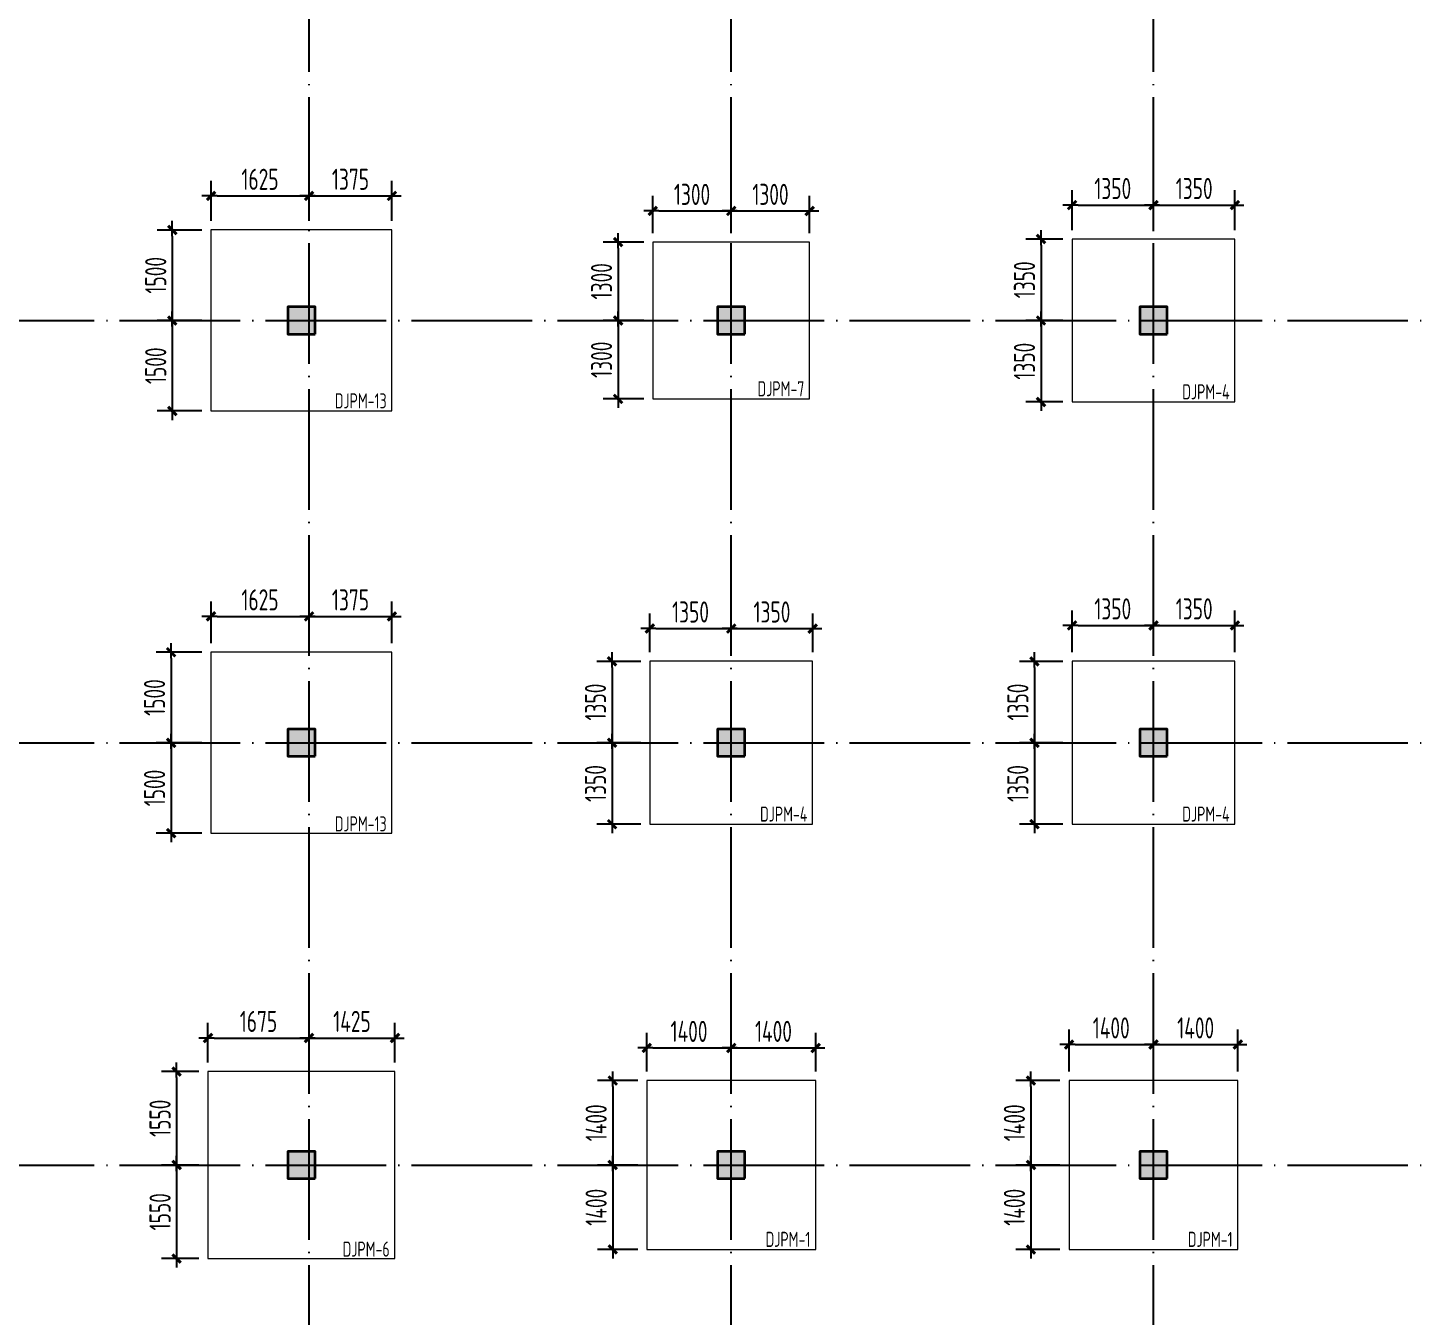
# Model space of a CAD drawing. Extents: x 8243024 to 8945023, y 669070 to 951310.
# Drawn here: x 8271580 to 8294599, y 718193 to 739552 of the extents above; entities that cross this region are included whole.
import ezdxf
from ezdxf.enums import TextEntityAlignment as Align

# ---------------------------------------------------------------- set-up
doc = ezdxf.new("R2010")
doc.units = 0
doc.header["$LTSCALE"] = 1000
doc.linetypes.add('DOTE', pattern=[2.42, 2, -0.2, 0.02, -0.2])
doc.layers.get('0').update_dxf_attribs({"linetype": 'CONTINUOUS'})
doc.layers.get('Defpoints').update_dxf_attribs({"linetype": 'CONTINUOUS'})
for name, color, linetype, lineweight in [('1505', 2, 'CONTINUOUS', 18), ('1526', 7, 'CONTINUOUS', 18), ('柱', 2, 'CONTINUOUS', 35)]:
    doc.layers.add(name, color=color, linetype=linetype, lineweight=lineweight)
for name, color, linetype in [('DIM', 3, 'CONTINUOUS'), ('DOTE', 1, 'DOTE'), ('柱涂实', 54, 'CONTINUOUS')]:
    doc.layers.add(name, color=color, linetype=linetype)
doc.styles.add('PkpmHz', font='Pkpmeng', dxfattribs={"width": 0.7, "bigfont": 'hztxt'})
doc.styles.add('TSSD_Dimension', font='Tssdeng.shx', dxfattribs={"width": 0.7, "bigfont": 'tssdchn.shx'})
doc.dimstyles.new('TSSD_100_100$0', dxfattribs={"dimtxt": 350, "dimasz": 100, "dimexe": 250, "dimexo": 150, "dimgap": 100, "dimtad": 1, "dimdec": 0, "dimzin": 0, "dimdsep": 46, "dimtxsty": 'TSSD_Dimension', "dimblk": '_TSDBK', "dimblk1": '_TSDBK', "dimblk2": '_TSDBK', "dimsah": 1, "dimcen": 0, "dimclrt": 7, "dimadec": 0, "dimazin": 0, "dimtfac": 1, "dimtdec": 0, "dimtix": 1, "dimtmove": 2, "dimatfit": 3, "dimldrblk": '_TSDBK', "dimfxl": 0, "dimtolj": 1, "dimtzin": 0, "dimarcsym": 0})

# ---------------------------------------------------------------- blocks, each defined once
blk = doc.blocks.new('_TSDBK')
blk.add_line((-1, 0), (1.5, 0))
at = {"const_width": 0.5}
blk.add_lwpolyline([(-0.7, -0.7), (0.7, 0.7)], dxfattribs=at)
blk = doc.blocks.new('*D3342')
at = {"layer": 'Defpoints', "color": 0}
for p in [(8274618, 736199), (8273976, 734699), (8274618, 734699)]:
    blk.add_point(p, dxfattribs=at)
at = {"layer": 'DIM', "color": 0, "lineweight": -2}
for p, q in [((8274468, 736199), (8273726, 736199)), ((8273976, 736099), (8273976, 734799)), ((8274468, 734699), (8273726, 734699))]:
    blk.add_line(p, q, dxfattribs=at)
at = {"layer": 'DIM', "color": 0, "lineweight": -2, "xscale": 100, "yscale": 100, "zscale": 100}
for p, rotation in [((8273976, 736199), 90), ((8273976, 734699), 270)]:
    blk.add_blockref('_TSDBK', p, dxfattribs=dict(at, rotation=rotation))
at = {"layer": 'DIM', "color": 7, "insert": (8273701, 735449), "char_height": 350, "attachment_point": 5, "rotation": 90, "style": 'TSSD_Dimension'}
blk.add_mtext('\\A1;1500', dxfattribs=at)
blk = doc.blocks.new('*D3343')
at = {"layer": 'Defpoints', "color": 0}
for p in [(8274618, 734699), (8273976, 733199), (8274618, 733199)]:
    blk.add_point(p, dxfattribs=at)
at = {"layer": 'DIM', "color": 0, "lineweight": -2}
for p, q in [((8274468, 734699), (8273726, 734699)), ((8273976, 734599), (8273976, 733299)), ((8274468, 733199), (8273726, 733199))]:
    blk.add_line(p, q, dxfattribs=at)
at = {"layer": 'DIM', "color": 0, "lineweight": -2, "xscale": 100, "yscale": 100, "zscale": 100}
for p, rotation in [((8273976, 734699), 90), ((8273976, 733199), 270)]:
    blk.add_blockref('_TSDBK', p, dxfattribs=dict(at, rotation=rotation))
at = {"layer": 'DIM', "color": 7, "insert": (8273701, 733949), "char_height": 350, "attachment_point": 5, "rotation": 90, "style": 'TSSD_Dimension'}
blk.add_mtext('\\A1;1500', dxfattribs=at)
blk = doc.blocks.new('*D3344')
at = {"layer": 'Defpoints', "color": 0}
for p in [(8276243, 736765), (8274618, 736199), (8276243, 736199)]:
    blk.add_point(p, dxfattribs=at)
at = {"layer": 'DIM', "color": 0, "lineweight": -2}
for p, q in [((8274618, 736349), (8274618, 737015)), ((8276243, 736349), (8276243, 737015)), ((8274718, 736765), (8276143, 736765))]:
    blk.add_line(p, q, dxfattribs=at)
at = {"layer": 'DIM', "color": 0, "lineweight": -2, "xscale": 100, "yscale": 100, "zscale": 100, "rotation": 180}
blk.add_blockref('_TSDBK', (8274618, 736765), dxfattribs=at)
at = {"layer": 'DIM', "color": 0, "lineweight": -2, "xscale": 100, "yscale": 100, "zscale": 100}
blk.add_blockref('_TSDBK', (8276243, 736765), dxfattribs=at)
at = {"layer": 'DIM', "color": 7, "insert": (8275430, 737040), "char_height": 350, "attachment_point": 5, "style": 'TSSD_Dimension'}
blk.add_mtext('\\A1;1625', dxfattribs=at)
blk = doc.blocks.new('*D3345')
at = {"layer": 'Defpoints', "color": 0}
for p in [(8277618, 736765), (8276243, 736199), (8277618, 736199)]:
    blk.add_point(p, dxfattribs=at)
at = {"layer": 'DIM', "color": 0, "lineweight": -2}
for p, q in [((8276243, 736349), (8276243, 737015)), ((8277618, 736349), (8277618, 737015)), ((8276343, 736765), (8277518, 736765))]:
    blk.add_line(p, q, dxfattribs=at)
at = {"layer": 'DIM', "color": 0, "lineweight": -2, "xscale": 100, "yscale": 100, "zscale": 100, "rotation": 180}
blk.add_blockref('_TSDBK', (8276243, 736765), dxfattribs=at)
at = {"layer": 'DIM', "color": 0, "lineweight": -2, "xscale": 100, "yscale": 100, "zscale": 100}
blk.add_blockref('_TSDBK', (8277618, 736765), dxfattribs=at)
at = {"layer": 'DIM', "color": 7, "insert": (8276930, 737040), "char_height": 350, "attachment_point": 5, "style": 'TSSD_Dimension'}
blk.add_mtext('\\A1;1375', dxfattribs=at)
blk = doc.blocks.new('*D3346')
at = {"layer": 'Defpoints', "color": 0}
for p in [(8281943, 735999), (8281367, 734699), (8281943, 734699)]:
    blk.add_point(p, dxfattribs=at)
at = {"layer": 'DIM', "color": 0, "lineweight": -2}
for p, q in [((8281793, 735999), (8281117, 735999)), ((8281367, 735899), (8281367, 734799)), ((8281793, 734699), (8281117, 734699))]:
    blk.add_line(p, q, dxfattribs=at)
at = {"layer": 'DIM', "color": 0, "lineweight": -2, "xscale": 100, "yscale": 100, "zscale": 100}
for p, rotation in [((8281367, 735999), 90), ((8281367, 734699), 270)]:
    blk.add_blockref('_TSDBK', p, dxfattribs=dict(at, rotation=rotation))
at = {"layer": 'DIM', "color": 7, "insert": (8281092, 735349), "char_height": 350, "attachment_point": 5, "rotation": 90, "style": 'TSSD_Dimension'}
blk.add_mtext('\\A1;1300', dxfattribs=at)
blk = doc.blocks.new('*D3347')
at = {"layer": 'Defpoints', "color": 0}
for p in [(8281943, 734699), (8281367, 733399), (8281943, 733399)]:
    blk.add_point(p, dxfattribs=at)
at = {"layer": 'DIM', "color": 0, "lineweight": -2}
for p, q in [((8281793, 734699), (8281117, 734699)), ((8281367, 734599), (8281367, 733499)), ((8281793, 733399), (8281117, 733399))]:
    blk.add_line(p, q, dxfattribs=at)
at = {"layer": 'DIM', "color": 0, "lineweight": -2, "xscale": 100, "yscale": 100, "zscale": 100}
for p, rotation in [((8281367, 734699), 90), ((8281367, 733399), 270)]:
    blk.add_blockref('_TSDBK', p, dxfattribs=dict(at, rotation=rotation))
at = {"layer": 'DIM', "color": 7, "insert": (8281092, 734049), "char_height": 350, "attachment_point": 5, "rotation": 90, "style": 'TSSD_Dimension'}
blk.add_mtext('\\A1;1300', dxfattribs=at)
blk = doc.blocks.new('*D3348')
at = {"layer": 'Defpoints', "color": 0}
for p in [(8283243, 736515), (8281943, 735999), (8283243, 735999)]:
    blk.add_point(p, dxfattribs=at)
at = {"layer": 'DIM', "color": 0, "lineweight": -2}
for p, q in [((8281943, 736149), (8281943, 736765)), ((8283243, 736149), (8283243, 736765)), ((8282043, 736515), (8283143, 736515))]:
    blk.add_line(p, q, dxfattribs=at)
at = {"layer": 'DIM', "color": 0, "lineweight": -2, "xscale": 100, "yscale": 100, "zscale": 100, "rotation": 180}
blk.add_blockref('_TSDBK', (8281943, 736515), dxfattribs=at)
at = {"layer": 'DIM', "color": 0, "lineweight": -2, "xscale": 100, "yscale": 100, "zscale": 100}
blk.add_blockref('_TSDBK', (8283243, 736515), dxfattribs=at)
at = {"layer": 'DIM', "color": 7, "insert": (8282593, 736790), "char_height": 350, "attachment_point": 5, "style": 'TSSD_Dimension'}
blk.add_mtext('\\A1;1300', dxfattribs=at)
blk = doc.blocks.new('*D3349')
at = {"layer": 'Defpoints', "color": 0}
for p in [(8284543, 736515), (8283243, 735999), (8284543, 735999)]:
    blk.add_point(p, dxfattribs=at)
at = {"layer": 'DIM', "color": 0, "lineweight": -2}
for p, q in [((8283243, 736149), (8283243, 736765)), ((8284543, 736149), (8284543, 736765)), ((8283343, 736515), (8284443, 736515))]:
    blk.add_line(p, q, dxfattribs=at)
at = {"layer": 'DIM', "color": 0, "lineweight": -2, "xscale": 100, "yscale": 100, "zscale": 100, "rotation": 180}
blk.add_blockref('_TSDBK', (8283243, 736515), dxfattribs=at)
at = {"layer": 'DIM', "color": 0, "lineweight": -2, "xscale": 100, "yscale": 100, "zscale": 100}
blk.add_blockref('_TSDBK', (8284543, 736515), dxfattribs=at)
at = {"layer": 'DIM', "color": 7, "insert": (8283893, 736790), "char_height": 350, "attachment_point": 5, "style": 'TSSD_Dimension'}
blk.add_mtext('\\A1;1300', dxfattribs=at)
blk = doc.blocks.new('*D3350')
at = {"layer": 'Defpoints', "color": 0}
for p in [(8288893, 736049), (8288379, 734699), (8288893, 734699)]:
    blk.add_point(p, dxfattribs=at)
at = {"layer": 'DIM', "color": 0, "lineweight": -2}
for p, q in [((8288743, 736049), (8288129, 736049)), ((8288379, 735949), (8288379, 734799)), ((8288743, 734699), (8288129, 734699))]:
    blk.add_line(p, q, dxfattribs=at)
at = {"layer": 'DIM', "color": 0, "lineweight": -2, "xscale": 100, "yscale": 100, "zscale": 100}
for p, rotation in [((8288379, 736049), 90), ((8288379, 734699), 270)]:
    blk.add_blockref('_TSDBK', p, dxfattribs=dict(at, rotation=rotation))
at = {"layer": 'DIM', "color": 7, "insert": (8288104, 735374), "char_height": 350, "attachment_point": 5, "rotation": 90, "style": 'TSSD_Dimension'}
blk.add_mtext('\\A1;1350', dxfattribs=at)
blk = doc.blocks.new('*D3351')
at = {"layer": 'Defpoints', "color": 0}
for p in [(8288893, 734699), (8288379, 733349), (8288893, 733349)]:
    blk.add_point(p, dxfattribs=at)
at = {"layer": 'DIM', "color": 0, "lineweight": -2}
for p, q in [((8288743, 734699), (8288129, 734699)), ((8288379, 734599), (8288379, 733449)), ((8288743, 733349), (8288129, 733349))]:
    blk.add_line(p, q, dxfattribs=at)
at = {"layer": 'DIM', "color": 0, "lineweight": -2, "xscale": 100, "yscale": 100, "zscale": 100}
for p, rotation in [((8288379, 734699), 90), ((8288379, 733349), 270)]:
    blk.add_blockref('_TSDBK', p, dxfattribs=dict(at, rotation=rotation))
at = {"layer": 'DIM', "color": 7, "insert": (8288104, 734024), "char_height": 350, "attachment_point": 5, "rotation": 90, "style": 'TSSD_Dimension'}
blk.add_mtext('\\A1;1350', dxfattribs=at)
blk = doc.blocks.new('*D3352')
at = {"layer": 'Defpoints', "color": 0}
for p in [(8290243, 736612), (8288893, 736049), (8290243, 736049)]:
    blk.add_point(p, dxfattribs=at)
at = {"layer": 'DIM', "color": 0, "lineweight": -2}
for p, q in [((8288893, 736199), (8288893, 736862)), ((8290243, 736199), (8290243, 736862)), ((8288993, 736612), (8290143, 736612))]:
    blk.add_line(p, q, dxfattribs=at)
at = {"layer": 'DIM', "color": 0, "lineweight": -2, "xscale": 100, "yscale": 100, "zscale": 100, "rotation": 180}
blk.add_blockref('_TSDBK', (8288893, 736612), dxfattribs=at)
at = {"layer": 'DIM', "color": 0, "lineweight": -2, "xscale": 100, "yscale": 100, "zscale": 100}
blk.add_blockref('_TSDBK', (8290243, 736612), dxfattribs=at)
at = {"layer": 'DIM', "color": 7, "insert": (8289568, 736887), "char_height": 350, "attachment_point": 5, "style": 'TSSD_Dimension'}
blk.add_mtext('\\A1;1350', dxfattribs=at)
blk = doc.blocks.new('*D3353')
at = {"layer": 'Defpoints', "color": 0}
for p in [(8291593, 736612), (8290243, 736049), (8291593, 736049)]:
    blk.add_point(p, dxfattribs=at)
at = {"layer": 'DIM', "color": 0, "lineweight": -2}
for p, q in [((8290243, 736199), (8290243, 736862)), ((8291593, 736199), (8291593, 736862)), ((8290343, 736612), (8291493, 736612))]:
    blk.add_line(p, q, dxfattribs=at)
at = {"layer": 'DIM', "color": 0, "lineweight": -2, "xscale": 100, "yscale": 100, "zscale": 100, "rotation": 180}
blk.add_blockref('_TSDBK', (8290243, 736612), dxfattribs=at)
at = {"layer": 'DIM', "color": 0, "lineweight": -2, "xscale": 100, "yscale": 100, "zscale": 100}
blk.add_blockref('_TSDBK', (8291593, 736612), dxfattribs=at)
at = {"layer": 'DIM', "color": 7, "insert": (8290918, 736887), "char_height": 350, "attachment_point": 5, "style": 'TSSD_Dimension'}
blk.add_mtext('\\A1;1350', dxfattribs=at)
blk = doc.blocks.new('*D3402')
at = {"layer": 'Defpoints', "color": 0}
for p in [(8274618, 729199), (8273957, 727699), (8274618, 727699)]:
    blk.add_point(p, dxfattribs=at)
at = {"layer": 'DIM', "color": 0, "lineweight": -2}
for p, q in [((8274468, 729199), (8273707, 729199)), ((8273957, 729099), (8273957, 727799)), ((8274468, 727699), (8273707, 727699))]:
    blk.add_line(p, q, dxfattribs=at)
at = {"layer": 'DIM', "color": 0, "lineweight": -2, "xscale": 100, "yscale": 100, "zscale": 100}
for p, rotation in [((8273957, 729199), 90), ((8273957, 727699), 270)]:
    blk.add_blockref('_TSDBK', p, dxfattribs=dict(at, rotation=rotation))
at = {"layer": 'DIM', "color": 7, "insert": (8273682, 728449), "char_height": 350, "attachment_point": 5, "rotation": 90, "style": 'TSSD_Dimension'}
blk.add_mtext('\\A1;1500', dxfattribs=at)
blk = doc.blocks.new('*D3403')
at = {"layer": 'Defpoints', "color": 0}
for p in [(8274618, 727699), (8273957, 726199), (8274618, 726199)]:
    blk.add_point(p, dxfattribs=at)
at = {"layer": 'DIM', "color": 0, "lineweight": -2}
for p, q in [((8274468, 727699), (8273707, 727699)), ((8273957, 727599), (8273957, 726299)), ((8274468, 726199), (8273707, 726199))]:
    blk.add_line(p, q, dxfattribs=at)
at = {"layer": 'DIM', "color": 0, "lineweight": -2, "xscale": 100, "yscale": 100, "zscale": 100}
for p, rotation in [((8273957, 727699), 90), ((8273957, 726199), 270)]:
    blk.add_blockref('_TSDBK', p, dxfattribs=dict(at, rotation=rotation))
at = {"layer": 'DIM', "color": 7, "insert": (8273682, 726949), "char_height": 350, "attachment_point": 5, "rotation": 90, "style": 'TSSD_Dimension'}
blk.add_mtext('\\A1;1500', dxfattribs=at)
blk = doc.blocks.new('*D3404')
at = {"layer": 'Defpoints', "color": 0}
for p in [(8276243, 729793), (8274618, 729199), (8276243, 729199)]:
    blk.add_point(p, dxfattribs=at)
at = {"layer": 'DIM', "color": 0, "lineweight": -2}
for p, q in [((8274618, 729349), (8274618, 730043)), ((8276243, 729349), (8276243, 730043)), ((8274718, 729793), (8276143, 729793))]:
    blk.add_line(p, q, dxfattribs=at)
at = {"layer": 'DIM', "color": 0, "lineweight": -2, "xscale": 100, "yscale": 100, "zscale": 100, "rotation": 180}
blk.add_blockref('_TSDBK', (8274618, 729793), dxfattribs=at)
at = {"layer": 'DIM', "color": 0, "lineweight": -2, "xscale": 100, "yscale": 100, "zscale": 100}
blk.add_blockref('_TSDBK', (8276243, 729793), dxfattribs=at)
at = {"layer": 'DIM', "color": 7, "insert": (8275430, 730068), "char_height": 350, "attachment_point": 5, "style": 'TSSD_Dimension'}
blk.add_mtext('\\A1;1625', dxfattribs=at)
blk = doc.blocks.new('*D3405')
at = {"layer": 'Defpoints', "color": 0}
for p in [(8277618, 729793), (8276243, 729199), (8277618, 729199)]:
    blk.add_point(p, dxfattribs=at)
at = {"layer": 'DIM', "color": 0, "lineweight": -2}
for p, q in [((8276243, 729349), (8276243, 730043)), ((8277618, 729349), (8277618, 730043)), ((8276343, 729793), (8277518, 729793))]:
    blk.add_line(p, q, dxfattribs=at)
at = {"layer": 'DIM', "color": 0, "lineweight": -2, "xscale": 100, "yscale": 100, "zscale": 100, "rotation": 180}
blk.add_blockref('_TSDBK', (8276243, 729793), dxfattribs=at)
at = {"layer": 'DIM', "color": 0, "lineweight": -2, "xscale": 100, "yscale": 100, "zscale": 100}
blk.add_blockref('_TSDBK', (8277618, 729793), dxfattribs=at)
at = {"layer": 'DIM', "color": 7, "insert": (8276930, 730068), "char_height": 350, "attachment_point": 5, "style": 'TSSD_Dimension'}
blk.add_mtext('\\A1;1375', dxfattribs=at)
blk = doc.blocks.new('*D3406')
at = {"layer": 'Defpoints', "color": 0}
for p in [(8281893, 729049), (8281267, 727699), (8281893, 727699)]:
    blk.add_point(p, dxfattribs=at)
at = {"layer": 'DIM', "color": 0, "lineweight": -2}
for p, q in [((8281743, 729049), (8281017, 729049)), ((8281267, 728949), (8281267, 727799)), ((8281743, 727699), (8281017, 727699))]:
    blk.add_line(p, q, dxfattribs=at)
at = {"layer": 'DIM', "color": 0, "lineweight": -2, "xscale": 100, "yscale": 100, "zscale": 100}
for p, rotation in [((8281267, 729049), 90), ((8281267, 727699), 270)]:
    blk.add_blockref('_TSDBK', p, dxfattribs=dict(at, rotation=rotation))
at = {"layer": 'DIM', "color": 7, "insert": (8280992, 728374), "char_height": 350, "attachment_point": 5, "rotation": 90, "style": 'TSSD_Dimension'}
blk.add_mtext('\\A1;1350', dxfattribs=at)
blk = doc.blocks.new('*D3407')
at = {"layer": 'Defpoints', "color": 0}
for p in [(8281893, 727699), (8281267, 726349), (8281893, 726349)]:
    blk.add_point(p, dxfattribs=at)
at = {"layer": 'DIM', "color": 0, "lineweight": -2}
for p, q in [((8281743, 727699), (8281017, 727699)), ((8281267, 727599), (8281267, 726449)), ((8281743, 726349), (8281017, 726349))]:
    blk.add_line(p, q, dxfattribs=at)
at = {"layer": 'DIM', "color": 0, "lineweight": -2, "xscale": 100, "yscale": 100, "zscale": 100}
for p, rotation in [((8281267, 727699), 90), ((8281267, 726349), 270)]:
    blk.add_blockref('_TSDBK', p, dxfattribs=dict(at, rotation=rotation))
at = {"layer": 'DIM', "color": 7, "insert": (8280992, 727024), "char_height": 350, "attachment_point": 5, "rotation": 90, "style": 'TSSD_Dimension'}
blk.add_mtext('\\A1;1350', dxfattribs=at)
blk = doc.blocks.new('*D3408')
at = {"layer": 'Defpoints', "color": 0}
for p in [(8283243, 729592), (8281893, 729049), (8283243, 729049)]:
    blk.add_point(p, dxfattribs=at)
at = {"layer": 'DIM', "color": 0, "lineweight": -2}
for p, q in [((8281893, 729199), (8281893, 729842)), ((8283243, 729199), (8283243, 729842)), ((8281993, 729592), (8283143, 729592))]:
    blk.add_line(p, q, dxfattribs=at)
at = {"layer": 'DIM', "color": 0, "lineweight": -2, "xscale": 100, "yscale": 100, "zscale": 100, "rotation": 180}
blk.add_blockref('_TSDBK', (8281893, 729592), dxfattribs=at)
at = {"layer": 'DIM', "color": 0, "lineweight": -2, "xscale": 100, "yscale": 100, "zscale": 100}
blk.add_blockref('_TSDBK', (8283243, 729592), dxfattribs=at)
at = {"layer": 'DIM', "color": 7, "insert": (8282568, 729867), "char_height": 350, "attachment_point": 5, "style": 'TSSD_Dimension'}
blk.add_mtext('\\A1;1350', dxfattribs=at)
blk = doc.blocks.new('*D3409')
at = {"layer": 'Defpoints', "color": 0}
for p in [(8284593, 729592), (8283243, 729049), (8284593, 729049)]:
    blk.add_point(p, dxfattribs=at)
at = {"layer": 'DIM', "color": 0, "lineweight": -2}
for p, q in [((8283243, 729199), (8283243, 729842)), ((8284593, 729199), (8284593, 729842)), ((8283343, 729592), (8284493, 729592))]:
    blk.add_line(p, q, dxfattribs=at)
at = {"layer": 'DIM', "color": 0, "lineweight": -2, "xscale": 100, "yscale": 100, "zscale": 100, "rotation": 180}
blk.add_blockref('_TSDBK', (8283243, 729592), dxfattribs=at)
at = {"layer": 'DIM', "color": 0, "lineweight": -2, "xscale": 100, "yscale": 100, "zscale": 100}
blk.add_blockref('_TSDBK', (8284593, 729592), dxfattribs=at)
at = {"layer": 'DIM', "color": 7, "insert": (8283918, 729867), "char_height": 350, "attachment_point": 5, "style": 'TSSD_Dimension'}
blk.add_mtext('\\A1;1350', dxfattribs=at)
blk = doc.blocks.new('*D3410')
at = {"layer": 'Defpoints', "color": 0}
for p in [(8288893, 729049), (8288270, 727699), (8288893, 727699)]:
    blk.add_point(p, dxfattribs=at)
at = {"layer": 'DIM', "color": 0, "lineweight": -2}
for p, q in [((8288743, 729049), (8288020, 729049)), ((8288270, 728949), (8288270, 727799)), ((8288743, 727699), (8288020, 727699))]:
    blk.add_line(p, q, dxfattribs=at)
at = {"layer": 'DIM', "color": 0, "lineweight": -2, "xscale": 100, "yscale": 100, "zscale": 100}
for p, rotation in [((8288270, 729049), 90), ((8288270, 727699), 270)]:
    blk.add_blockref('_TSDBK', p, dxfattribs=dict(at, rotation=rotation))
at = {"layer": 'DIM', "color": 7, "insert": (8287995, 728374), "char_height": 350, "attachment_point": 5, "rotation": 90, "style": 'TSSD_Dimension'}
blk.add_mtext('\\A1;1350', dxfattribs=at)
blk = doc.blocks.new('*D3411')
at = {"layer": 'Defpoints', "color": 0}
for p in [(8288893, 727699), (8288270, 726349), (8288893, 726349)]:
    blk.add_point(p, dxfattribs=at)
at = {"layer": 'DIM', "color": 0, "lineweight": -2}
for p, q in [((8288743, 727699), (8288020, 727699)), ((8288270, 727599), (8288270, 726449)), ((8288743, 726349), (8288020, 726349))]:
    blk.add_line(p, q, dxfattribs=at)
at = {"layer": 'DIM', "color": 0, "lineweight": -2, "xscale": 100, "yscale": 100, "zscale": 100}
for p, rotation in [((8288270, 727699), 90), ((8288270, 726349), 270)]:
    blk.add_blockref('_TSDBK', p, dxfattribs=dict(at, rotation=rotation))
at = {"layer": 'DIM', "color": 7, "insert": (8287995, 727024), "char_height": 350, "attachment_point": 5, "rotation": 90, "style": 'TSSD_Dimension'}
blk.add_mtext('\\A1;1350', dxfattribs=at)
blk = doc.blocks.new('*D3412')
at = {"layer": 'Defpoints', "color": 0}
for p in [(8290243, 729644), (8288893, 729049), (8290243, 729049)]:
    blk.add_point(p, dxfattribs=at)
at = {"layer": 'DIM', "color": 0, "lineweight": -2}
for p, q in [((8288893, 729199), (8288893, 729894)), ((8290243, 729199), (8290243, 729894)), ((8288993, 729644), (8290143, 729644))]:
    blk.add_line(p, q, dxfattribs=at)
at = {"layer": 'DIM', "color": 0, "lineweight": -2, "xscale": 100, "yscale": 100, "zscale": 100, "rotation": 180}
blk.add_blockref('_TSDBK', (8288893, 729644), dxfattribs=at)
at = {"layer": 'DIM', "color": 0, "lineweight": -2, "xscale": 100, "yscale": 100, "zscale": 100}
blk.add_blockref('_TSDBK', (8290243, 729644), dxfattribs=at)
at = {"layer": 'DIM', "color": 7, "insert": (8289568, 729919), "char_height": 350, "attachment_point": 5, "style": 'TSSD_Dimension'}
blk.add_mtext('\\A1;1350', dxfattribs=at)
blk = doc.blocks.new('*D3413')
at = {"layer": 'Defpoints', "color": 0}
for p in [(8291593, 729644), (8290243, 729049), (8291593, 729049)]:
    blk.add_point(p, dxfattribs=at)
at = {"layer": 'DIM', "color": 0, "lineweight": -2}
for p, q in [((8290243, 729199), (8290243, 729894)), ((8291593, 729199), (8291593, 729894)), ((8290343, 729644), (8291493, 729644))]:
    blk.add_line(p, q, dxfattribs=at)
at = {"layer": 'DIM', "color": 0, "lineweight": -2, "xscale": 100, "yscale": 100, "zscale": 100, "rotation": 180}
blk.add_blockref('_TSDBK', (8290243, 729644), dxfattribs=at)
at = {"layer": 'DIM', "color": 0, "lineweight": -2, "xscale": 100, "yscale": 100, "zscale": 100}
blk.add_blockref('_TSDBK', (8291593, 729644), dxfattribs=at)
at = {"layer": 'DIM', "color": 7, "insert": (8290918, 729919), "char_height": 350, "attachment_point": 5, "style": 'TSSD_Dimension'}
blk.add_mtext('\\A1;1350', dxfattribs=at)
blk = doc.blocks.new('*D3462')
at = {"layer": 'Defpoints', "color": 0}
for p in [(8274568, 722249), (8274048, 720699), (8274568, 720699)]:
    blk.add_point(p, dxfattribs=at)
at = {"layer": 'DIM', "color": 0, "lineweight": -2}
for p, q in [((8274418, 722249), (8273798, 722249)), ((8274048, 722149), (8274048, 720799)), ((8274418, 720699), (8273798, 720699))]:
    blk.add_line(p, q, dxfattribs=at)
at = {"layer": 'DIM', "color": 0, "lineweight": -2, "xscale": 100, "yscale": 100, "zscale": 100}
for p, rotation in [((8274048, 722249), 90), ((8274048, 720699), 270)]:
    blk.add_blockref('_TSDBK', p, dxfattribs=dict(at, rotation=rotation))
at = {"layer": 'DIM', "color": 7, "insert": (8273773, 721474), "char_height": 350, "attachment_point": 5, "rotation": 90, "style": 'TSSD_Dimension'}
blk.add_mtext('\\A1;1550', dxfattribs=at)
blk = doc.blocks.new('*D3463')
at = {"layer": 'Defpoints', "color": 0}
for p in [(8274568, 720699), (8274048, 719149), (8274568, 719149)]:
    blk.add_point(p, dxfattribs=at)
at = {"layer": 'DIM', "color": 0, "lineweight": -2}
for p, q in [((8274418, 720699), (8273798, 720699)), ((8274048, 720599), (8274048, 719249)), ((8274418, 719149), (8273798, 719149))]:
    blk.add_line(p, q, dxfattribs=at)
at = {"layer": 'DIM', "color": 0, "lineweight": -2, "xscale": 100, "yscale": 100, "zscale": 100}
for p, rotation in [((8274048, 720699), 90), ((8274048, 719149), 270)]:
    blk.add_blockref('_TSDBK', p, dxfattribs=dict(at, rotation=rotation))
at = {"layer": 'DIM', "color": 7, "insert": (8273773, 719924), "char_height": 350, "attachment_point": 5, "rotation": 90, "style": 'TSSD_Dimension'}
blk.add_mtext('\\A1;1550', dxfattribs=at)
blk = doc.blocks.new('*D3464')
at = {"layer": 'Defpoints', "color": 0}
for p in [(8276243, 722805), (8274568, 722249), (8276243, 722249)]:
    blk.add_point(p, dxfattribs=at)
at = {"layer": 'DIM', "color": 0, "lineweight": -2}
for p, q in [((8274568, 722399), (8274568, 723055)), ((8276243, 722399), (8276243, 723055)), ((8274668, 722805), (8276143, 722805))]:
    blk.add_line(p, q, dxfattribs=at)
at = {"layer": 'DIM', "color": 0, "lineweight": -2, "xscale": 100, "yscale": 100, "zscale": 100, "rotation": 180}
blk.add_blockref('_TSDBK', (8274568, 722805), dxfattribs=at)
at = {"layer": 'DIM', "color": 0, "lineweight": -2, "xscale": 100, "yscale": 100, "zscale": 100}
blk.add_blockref('_TSDBK', (8276243, 722805), dxfattribs=at)
at = {"layer": 'DIM', "color": 7, "insert": (8275405, 723080), "char_height": 350, "attachment_point": 5, "style": 'TSSD_Dimension'}
blk.add_mtext('\\A1;1675', dxfattribs=at)
blk = doc.blocks.new('*D3465')
at = {"layer": 'Defpoints', "color": 0}
for p in [(8277668, 722805), (8276243, 722249), (8277668, 722249)]:
    blk.add_point(p, dxfattribs=at)
at = {"layer": 'DIM', "color": 0, "lineweight": -2}
for p, q in [((8276243, 722399), (8276243, 723055)), ((8277668, 722399), (8277668, 723055)), ((8276343, 722805), (8277568, 722805))]:
    blk.add_line(p, q, dxfattribs=at)
at = {"layer": 'DIM', "color": 0, "lineweight": -2, "xscale": 100, "yscale": 100, "zscale": 100, "rotation": 180}
blk.add_blockref('_TSDBK', (8276243, 722805), dxfattribs=at)
at = {"layer": 'DIM', "color": 0, "lineweight": -2, "xscale": 100, "yscale": 100, "zscale": 100}
blk.add_blockref('_TSDBK', (8277668, 722805), dxfattribs=at)
at = {"layer": 'DIM', "color": 7, "insert": (8276955, 723080), "char_height": 350, "attachment_point": 5, "style": 'TSSD_Dimension'}
blk.add_mtext('\\A1;1425', dxfattribs=at)
blk = doc.blocks.new('*D3466')
at = {"layer": 'Defpoints', "color": 0}
for p in [(8281843, 722099), (8281278, 720699), (8281843, 720699)]:
    blk.add_point(p, dxfattribs=at)
at = {"layer": 'DIM', "color": 0, "lineweight": -2}
for p, q in [((8281693, 722099), (8281028, 722099)), ((8281278, 721999), (8281278, 720799)), ((8281693, 720699), (8281028, 720699))]:
    blk.add_line(p, q, dxfattribs=at)
at = {"layer": 'DIM', "color": 0, "lineweight": -2, "xscale": 100, "yscale": 100, "zscale": 100}
for p, rotation in [((8281278, 722099), 90), ((8281278, 720699), 270)]:
    blk.add_blockref('_TSDBK', p, dxfattribs=dict(at, rotation=rotation))
at = {"layer": 'DIM', "color": 7, "insert": (8281003, 721399), "char_height": 350, "attachment_point": 5, "rotation": 90, "style": 'TSSD_Dimension'}
blk.add_mtext('\\A1;1400', dxfattribs=at)
blk = doc.blocks.new('*D3467')
at = {"layer": 'Defpoints', "color": 0}
for p in [(8281843, 720699), (8281278, 719299), (8281843, 719299)]:
    blk.add_point(p, dxfattribs=at)
at = {"layer": 'DIM', "color": 0, "lineweight": -2}
for p, q in [((8281693, 720699), (8281028, 720699)), ((8281278, 720599), (8281278, 719399)), ((8281693, 719299), (8281028, 719299))]:
    blk.add_line(p, q, dxfattribs=at)
at = {"layer": 'DIM', "color": 0, "lineweight": -2, "xscale": 100, "yscale": 100, "zscale": 100}
for p, rotation in [((8281278, 720699), 90), ((8281278, 719299), 270)]:
    blk.add_blockref('_TSDBK', p, dxfattribs=dict(at, rotation=rotation))
at = {"layer": 'DIM', "color": 7, "insert": (8281003, 719999), "char_height": 350, "attachment_point": 5, "rotation": 90, "style": 'TSSD_Dimension'}
blk.add_mtext('\\A1;1400', dxfattribs=at)
blk = doc.blocks.new('*D3468')
at = {"layer": 'Defpoints', "color": 0}
for p in [(8283243, 722640), (8281843, 722099), (8283243, 722099)]:
    blk.add_point(p, dxfattribs=at)
at = {"layer": 'DIM', "color": 0, "lineweight": -2}
for p, q in [((8281843, 722249), (8281843, 722890)), ((8283243, 722249), (8283243, 722890)), ((8281943, 722640), (8283143, 722640))]:
    blk.add_line(p, q, dxfattribs=at)
at = {"layer": 'DIM', "color": 0, "lineweight": -2, "xscale": 100, "yscale": 100, "zscale": 100, "rotation": 180}
blk.add_blockref('_TSDBK', (8281843, 722640), dxfattribs=at)
at = {"layer": 'DIM', "color": 0, "lineweight": -2, "xscale": 100, "yscale": 100, "zscale": 100}
blk.add_blockref('_TSDBK', (8283243, 722640), dxfattribs=at)
at = {"layer": 'DIM', "color": 7, "insert": (8282543, 722915), "char_height": 350, "attachment_point": 5, "style": 'TSSD_Dimension'}
blk.add_mtext('\\A1;1400', dxfattribs=at)
blk = doc.blocks.new('*D3469')
at = {"layer": 'Defpoints', "color": 0}
for p in [(8284643, 722640), (8283243, 722099), (8284643, 722099)]:
    blk.add_point(p, dxfattribs=at)
at = {"layer": 'DIM', "color": 0, "lineweight": -2}
for p, q in [((8283243, 722249), (8283243, 722890)), ((8284643, 722249), (8284643, 722890)), ((8283343, 722640), (8284543, 722640))]:
    blk.add_line(p, q, dxfattribs=at)
at = {"layer": 'DIM', "color": 0, "lineweight": -2, "xscale": 100, "yscale": 100, "zscale": 100, "rotation": 180}
blk.add_blockref('_TSDBK', (8283243, 722640), dxfattribs=at)
at = {"layer": 'DIM', "color": 0, "lineweight": -2, "xscale": 100, "yscale": 100, "zscale": 100}
blk.add_blockref('_TSDBK', (8284643, 722640), dxfattribs=at)
at = {"layer": 'DIM', "color": 7, "insert": (8283943, 722915), "char_height": 350, "attachment_point": 5, "style": 'TSSD_Dimension'}
blk.add_mtext('\\A1;1400', dxfattribs=at)
blk = doc.blocks.new('*D3470')
at = {"layer": 'Defpoints', "color": 0}
for p in [(8288843, 722099), (8288212, 720699), (8288843, 720699)]:
    blk.add_point(p, dxfattribs=at)
at = {"layer": 'DIM', "color": 0, "lineweight": -2}
for p, q in [((8288693, 722099), (8287962, 722099)), ((8288212, 721999), (8288212, 720799)), ((8288693, 720699), (8287962, 720699))]:
    blk.add_line(p, q, dxfattribs=at)
at = {"layer": 'DIM', "color": 0, "lineweight": -2, "xscale": 100, "yscale": 100, "zscale": 100}
for p, rotation in [((8288212, 722099), 90), ((8288212, 720699), 270)]:
    blk.add_blockref('_TSDBK', p, dxfattribs=dict(at, rotation=rotation))
at = {"layer": 'DIM', "color": 7, "insert": (8287937, 721399), "char_height": 350, "attachment_point": 5, "rotation": 90, "style": 'TSSD_Dimension'}
blk.add_mtext('\\A1;1400', dxfattribs=at)
blk = doc.blocks.new('*D3471')
at = {"layer": 'Defpoints', "color": 0}
for p in [(8288843, 720699), (8288212, 719299), (8288843, 719299)]:
    blk.add_point(p, dxfattribs=at)
at = {"layer": 'DIM', "color": 0, "lineweight": -2}
for p, q in [((8288693, 720699), (8287962, 720699)), ((8288212, 720599), (8288212, 719399)), ((8288693, 719299), (8287962, 719299))]:
    blk.add_line(p, q, dxfattribs=at)
at = {"layer": 'DIM', "color": 0, "lineweight": -2, "xscale": 100, "yscale": 100, "zscale": 100}
for p, rotation in [((8288212, 720699), 90), ((8288212, 719299), 270)]:
    blk.add_blockref('_TSDBK', p, dxfattribs=dict(at, rotation=rotation))
at = {"layer": 'DIM', "color": 7, "insert": (8287937, 719999), "char_height": 350, "attachment_point": 5, "rotation": 90, "style": 'TSSD_Dimension'}
blk.add_mtext('\\A1;1400', dxfattribs=at)
blk = doc.blocks.new('*D3472')
at = {"layer": 'Defpoints', "color": 0}
for p in [(8290243, 722697), (8288843, 722099), (8290243, 722099)]:
    blk.add_point(p, dxfattribs=at)
at = {"layer": 'DIM', "color": 0, "lineweight": -2}
for p, q in [((8288843, 722249), (8288843, 722947)), ((8290243, 722249), (8290243, 722947)), ((8288943, 722697), (8290143, 722697))]:
    blk.add_line(p, q, dxfattribs=at)
at = {"layer": 'DIM', "color": 0, "lineweight": -2, "xscale": 100, "yscale": 100, "zscale": 100, "rotation": 180}
blk.add_blockref('_TSDBK', (8288843, 722697), dxfattribs=at)
at = {"layer": 'DIM', "color": 0, "lineweight": -2, "xscale": 100, "yscale": 100, "zscale": 100}
blk.add_blockref('_TSDBK', (8290243, 722697), dxfattribs=at)
at = {"layer": 'DIM', "color": 7, "insert": (8289543, 722972), "char_height": 350, "attachment_point": 5, "style": 'TSSD_Dimension'}
blk.add_mtext('\\A1;1400', dxfattribs=at)
blk = doc.blocks.new('*D3473')
at = {"layer": 'Defpoints', "color": 0}
for p in [(8291643, 722697), (8290243, 722099), (8291643, 722099)]:
    blk.add_point(p, dxfattribs=at)
at = {"layer": 'DIM', "color": 0, "lineweight": -2}
for p, q in [((8290243, 722249), (8290243, 722947)), ((8291643, 722249), (8291643, 722947)), ((8290343, 722697), (8291543, 722697))]:
    blk.add_line(p, q, dxfattribs=at)
at = {"layer": 'DIM', "color": 0, "lineweight": -2, "xscale": 100, "yscale": 100, "zscale": 100, "rotation": 180}
blk.add_blockref('_TSDBK', (8290243, 722697), dxfattribs=at)
at = {"layer": 'DIM', "color": 0, "lineweight": -2, "xscale": 100, "yscale": 100, "zscale": 100}
blk.add_blockref('_TSDBK', (8291643, 722697), dxfattribs=at)
at = {"layer": 'DIM', "color": 7, "insert": (8290943, 722972), "char_height": 350, "attachment_point": 5, "style": 'TSSD_Dimension'}
blk.add_mtext('\\A1;1400', dxfattribs=at)

msp = doc.modelspace()

# ---------------------------------------------------------------- hatches: boundary and pattern name
at = {"layer": '柱涂实'}
for points in [[(8276342.7, 734474.4), (8276342.7, 734924.4), (8275892.7, 734924.4), (8275892.7, 734474.4)], [(8283467.7, 734474.4), (8283467.7, 734924.4), (8283017.7, 734924.4), (8283017.7, 734474.4)], [(8290467.7, 734474.4), (8290467.7, 734924.4), (8290017.7, 734924.4), (8290017.7, 734474.4)], [(8276342.7, 727474.4), (8276342.7, 727924.4), (8275892.7, 727924.4), (8275892.7, 727474.4)], [(8283467.7, 727474.4), (8283467.7, 727924.4), (8283017.7, 727924.4), (8283017.7, 727474.4)], [(8290467.7, 727474.4), (8290467.7, 727924.4), (8290017.7, 727924.4), (8290017.7, 727474.4)], [(8276342.7, 720474.4), (8276342.7, 720924.4), (8275892.7, 720924.4), (8275892.7, 720474.4)], [(8283467.7, 720474.4), (8283467.7, 720924.4), (8283017.7, 720924.4), (8283017.7, 720474.4)], [(8290467.7, 720474.4), (8290467.7, 720924.4), (8290017.7, 720924.4), (8290017.7, 720474.4)]]:
    msp.add_hatch(color=256, dxfattribs=at).paths.add_polyline_path(points)

# ---------------------------------------------------------------- linework, layer by layer
at = {"layer": '1505'}
for points in [[(8274617.7, 733199.4), (8277617.7, 733199.4), (8277617.7, 736199.4), (8274617.7, 736199.4)], [(8281942.7, 733399.4), (8284542.7, 733399.4), (8284542.7, 735999.4), (8281942.7, 735999.4)], [(8288892.7, 733349.4), (8291592.7, 733349.4), (8291592.7, 736049.4), (8288892.7, 736049.4)], [(8274617.7, 726199.4), (8277617.7, 726199.4), (8277617.7, 729199.4), (8274617.7, 729199.4)], [(8281892.7, 726349.4), (8284592.7, 726349.4), (8284592.7, 729049.4), (8281892.7, 729049.4)], [(8288892.7, 726349.4), (8291592.7, 726349.4), (8291592.7, 729049.4), (8288892.7, 729049.4)], [(8274567.7, 719149.4), (8277667.7, 719149.4), (8277667.7, 722249.4), (8274567.7, 722249.4)], [(8281842.7, 719299.4), (8284642.7, 719299.4), (8284642.7, 722099.4), (8281842.7, 722099.4)], [(8288842.7, 719299.4), (8291642.7, 719299.4), (8291642.7, 722099.4), (8288842.7, 722099.4)]]:
    msp.add_lwpolyline(points, close=True, dxfattribs=at)
at = {"layer": 'DOTE'}
for p, q in [((8276242.7, 712199.4), (8276242.7, 757199.4)), ((8283242.7, 712199.4), (8283242.7, 757199.4)), ((8290242.7, 712199.4), (8290242.7, 757199.4)), ((8253742.7, 734699.4), (8383042.7, 734699.4)), ((8253742.7, 727699.4), (8383042.7, 727699.4)), ((8253742.7, 720699.4), (8383042.7, 720699.4))]:
    msp.add_line(p, q, dxfattribs=at)
at = {"layer": '柱'}
for points in [[(8276342.7, 734474.4), (8276342.7, 734924.4), (8275892.7, 734924.4), (8275892.7, 734474.4)], [(8283467.7, 734474.4), (8283467.7, 734924.4), (8283017.7, 734924.4), (8283017.7, 734474.4)], [(8290467.7, 734474.4), (8290467.7, 734924.4), (8290017.7, 734924.4), (8290017.7, 734474.4)], [(8276342.7, 727474.4), (8276342.7, 727924.4), (8275892.7, 727924.4), (8275892.7, 727474.4)], [(8283467.7, 727474.4), (8283467.7, 727924.4), (8283017.7, 727924.4), (8283017.7, 727474.4)], [(8290467.7, 727474.4), (8290467.7, 727924.4), (8290017.7, 727924.4), (8290017.7, 727474.4)], [(8276342.7, 720474.4), (8276342.7, 720924.4), (8275892.7, 720924.4), (8275892.7, 720474.4)], [(8283467.7, 720474.4), (8283467.7, 720924.4), (8283017.7, 720924.4), (8283017.7, 720474.4)], [(8290467.7, 720474.4), (8290467.7, 720924.4), (8290017.7, 720924.4), (8290017.7, 720474.4)]]:
    msp.add_lwpolyline(points, close=True, dxfattribs=at)
at = {"layer": '柱涂实', "linetype": 'Continuous'}
for points in [[(8276342.7, 734474.4), (8276342.7, 734924.4), (8275892.7, 734924.4), (8275892.7, 734474.4)], [(8283467.7, 734474.4), (8283467.7, 734924.4), (8283017.7, 734924.4), (8283017.7, 734474.4)], [(8290467.7, 734474.4), (8290467.7, 734924.4), (8290017.7, 734924.4), (8290017.7, 734474.4)], [(8276342.7, 727474.4), (8276342.7, 727924.4), (8275892.7, 727924.4), (8275892.7, 727474.4)], [(8283467.7, 727474.4), (8283467.7, 727924.4), (8283017.7, 727924.4), (8283017.7, 727474.4)], [(8290467.7, 727474.4), (8290467.7, 727924.4), (8290017.7, 727924.4), (8290017.7, 727474.4)], [(8276342.7, 720474.4), (8276342.7, 720924.4), (8275892.7, 720924.4), (8275892.7, 720474.4)], [(8283467.7, 720474.4), (8283467.7, 720924.4), (8283017.7, 720924.4), (8283017.7, 720474.4)], [(8290467.7, 720474.4), (8290467.7, 720924.4), (8290017.7, 720924.4), (8290017.7, 720474.4)]]:
    msp.add_lwpolyline(points, close=True, dxfattribs=at)

# ---------------------------------------------------------------- texts
at = {"layer": '1526', "style": 'PkpmHz', "width": 0.7}
for s, p in [('DJPM-7', (8284455.2, 733442.4)), ('DJPM-4', (8291505.2, 733392.4)), ('DJPM-13', (8277530.2, 733242.4)), ('DJPM-4', (8284505.2, 726392.4)), ('DJPM-4', (8291505.2, 726392.4)), ('DJPM-13', (8277530.2, 726230.4)), ('DJPM-1', (8284555.2, 719342.4)), ('DJPM-1', (8291555.2, 719342.4)), ('DJPM-6', (8277580.2, 719180.4))]:
    msp.add_text(s, height=250, dxfattribs=at).set_placement(p, align=Align.RIGHT)

# ---------------------------------------------------------------- dimensions: what is measured, and where the dimension line sits
at = {"layer": 'DIM'}
for base, p1, p2, picture, middle in [((8276242.7, 736765.4), (8274617.7, 736199.4), (8276242.7, 736199.4), '*D3344', (8275430.2, 737040.4)), ((8277617.7, 736765.4), (8276242.7, 736199.4), (8277617.7, 736199.4), '*D3345', (8276930.2, 737040.4)), ((8290242.7, 736612.3), (8288892.7, 736049.4), (8290242.7, 736049.4), '*D3352', (8289567.7, 736887.3)), ((8291592.7, 736612.3), (8290242.7, 736049.4), (8291592.7, 736049.4), '*D3353', (8290917.7, 736887.3)), ((8283242.7, 736514.7), (8281942.7, 735999.4), (8283242.7, 735999.4), '*D3348', (8282592.7, 736789.7)), ((8284542.7, 736514.7), (8283242.7, 735999.4), (8284542.7, 735999.4), '*D3349', (8283892.7, 736789.7)), ((8276242.7, 729792.8), (8274617.7, 729199.4), (8276242.7, 729199.4), '*D3404', (8275430.2, 730067.8)), ((8277617.7, 729792.8), (8276242.7, 729199.4), (8277617.7, 729199.4), '*D3405', (8276930.2, 730067.8)), ((8283242.7, 729591.8), (8281892.7, 729049.4), (8283242.7, 729049.4), '*D3408', (8282567.7, 729866.8)), ((8284592.7, 729591.8), (8283242.7, 729049.4), (8284592.7, 729049.4), '*D3409', (8283917.7, 729866.8)), ((8290242.7, 729644.3), (8288892.7, 729049.4), (8290242.7, 729049.4), '*D3412', (8289567.7, 729919.3)), ((8291592.7, 729644.3), (8290242.7, 729049.4), (8291592.7, 729049.4), '*D3413', (8290917.7, 729919.3)), ((8276242.7, 722804.8), (8274567.7, 722249.4), (8276242.7, 722249.4), '*D3464', (8275405.2, 723079.8)), ((8277667.7, 722804.8), (8276242.7, 722249.4), (8277667.7, 722249.4), '*D3465', (8276955.2, 723079.8)), ((8283242.7, 722640.1), (8281842.7, 722099.4), (8283242.7, 722099.4), '*D3468', (8282542.7, 722915.1)), ((8284642.7, 722640.1), (8283242.7, 722099.4), (8284642.7, 722099.4), '*D3469', (8283942.7, 722915.1)), ((8290242.7, 722697.4), (8288842.7, 722099.4), (8290242.7, 722099.4), '*D3472', (8289542.7, 722972.4)), ((8291642.7, 722697.4), (8290242.7, 722099.4), (8291642.7, 722099.4), '*D3473', (8290942.7, 722972.4))]:
    dim = msp.add_linear_dim(base=base, p1=p1, p2=p2, dimstyle='TSSD_100_100$0', dxfattribs=at)
    dim.commit()
    dim.dimension.update_dxf_attribs({"geometry": picture, "text_midpoint": middle})
for base, p1, p2, picture, middle in [((8273976, 734699.4), (8274617.7, 736199.4), (8274617.7, 734699.4), '*D3342', (8273701, 735449.4)), ((8288379.5, 734699.4), (8288892.7, 736049.4), (8288892.7, 734699.4), '*D3350', (8288104.5, 735374.4)), ((8281367.2, 734699.4), (8281942.7, 735999.4), (8281942.7, 734699.4), '*D3346', (8281092.2, 735349.4)), ((8273976, 733199.4), (8274617.7, 734699.4), (8274617.7, 733199.4), '*D3343', (8273701, 733949.4)), ((8281367.2, 733399.4), (8281942.7, 734699.4), (8281942.7, 733399.4), '*D3347', (8281092.2, 734049.4)), ((8288379.5, 733349.4), (8288892.7, 734699.4), (8288892.7, 733349.4), '*D3351', (8288104.5, 734024.4)), ((8273957.2, 727699.4), (8274617.7, 729199.4), (8274617.7, 727699.4), '*D3402', (8273682.2, 728449.4)), ((8281266.7, 727699.4), (8281892.7, 729049.4), (8281892.7, 727699.4), '*D3406', (8280991.7, 728374.4)), ((8288270.4, 727699.4), (8288892.7, 729049.4), (8288892.7, 727699.4), '*D3410', (8287995.4, 728374.4)), ((8273957.2, 726199.4), (8274617.7, 727699.4), (8274617.7, 726199.4), '*D3403', (8273682.2, 726949.4)), ((8281266.7, 726349.4), (8281892.7, 727699.4), (8281892.7, 726349.4), '*D3407', (8280991.7, 727024.4)), ((8288270.4, 726349.4), (8288892.7, 727699.4), (8288892.7, 726349.4), '*D3411', (8287995.4, 727024.4)), ((8274047.7, 720699.4), (8274567.7, 722249.4), (8274567.7, 720699.4), '*D3462', (8273772.7, 721474.4)), ((8281278.4, 720699.4), (8281842.7, 722099.4), (8281842.7, 720699.4), '*D3466', (8281003.4, 721399.4)), ((8288211.7, 720699.4), (8288842.7, 722099.4), (8288842.7, 720699.4), '*D3470', (8287936.7, 721399.4)), ((8274047.7, 719149.4), (8274567.7, 720699.4), (8274567.7, 719149.4), '*D3463', (8273772.7, 719924.4)), ((8281278.4, 719299.4), (8281842.7, 720699.4), (8281842.7, 719299.4), '*D3467', (8281003.4, 719999.4)), ((8288211.7, 719299.4), (8288842.7, 720699.4), (8288842.7, 719299.4), '*D3471', (8287936.7, 719999.4))]:
    dim = msp.add_linear_dim(base=base, p1=p1, p2=p2, angle=90, dimstyle='TSSD_100_100$0', dxfattribs=at)
    dim.commit()
    dim.dimension.update_dxf_attribs({"geometry": picture, "text_midpoint": middle})

doc.saveas('drawing.dxf')
